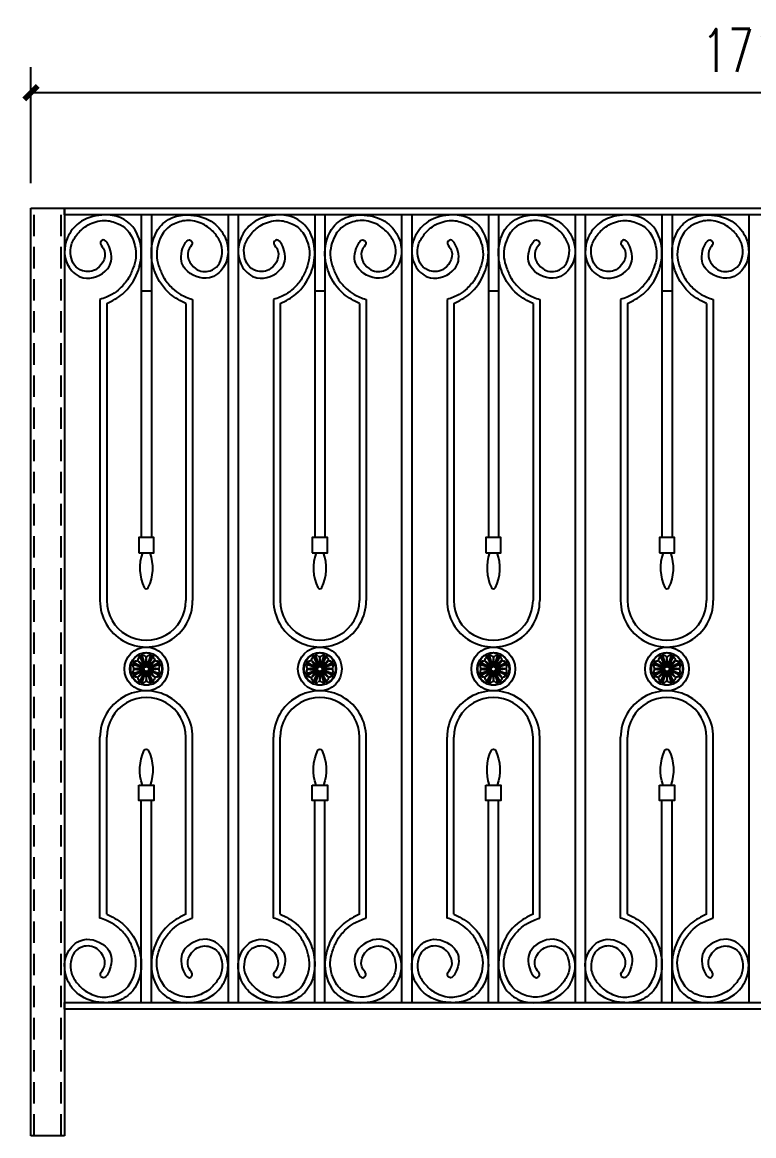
# Model space of a CAD drawing. Header units: millimetres. Extents: x -4207 to 9982, y -4789 to 6242.
# Drawn here: x 8245 to 9114, y 4831 to 6151 of the extents above; entities that cross this region are included whole.
import ezdxf

# ---------------------------------------------------------------- set-up
doc = ezdxf.new("R2010")
doc.units = ezdxf.units.MM
doc.header["$MEASUREMENT"] = 0
doc.linetypes.add('DASHED', pattern=[19.05, 12.7, -6.35])
for name, color, linetype in [('@F05_Section_Steel', 24, 'Continuous'), ('@F19_DIM', 7, 'Continuous'), ('F01_Section_AL', 92, 'Continuous'), ('F22_Dim', 9, 'Continuous'), ('XX', 6, 'DASHED')]:
    doc.layers.add(name, color=color, linetype=linetype)
doc.styles.add('_TCH_DIM_T3', font='SIMPLEX', dxfattribs={"width": 0.705882, "bigfont": 'GBCBIG'})
doc.dimstyles.new('_TCH_ARCH&&20', dxfattribs={"dimtxt": 51, "dimasz": 16, "dimexe": 30, "dimexo": 30, "dimgap": 24.5, "dimtad": 1, "dimdec": 1, "dimzin": 12, "dimdsep": 46, "dimtxsty": '_TCH_DIM_T3', "dimblk": 'ARCHTICK', "dimcen": 0.09, "dimclrt": 7, "dimazin": 2, "dimtfac": 1, "dimtdec": 1, "dimtix": 1, "dimtmove": 2, "dimatfit": 3, "dimldrblk": 'ARCHTICK', "dimfxl": 20, "dimtolj": 1, "dimtzin": 0, "dimarcsym": 0})

# ---------------------------------------------------------------- blocks, each defined once
blk = doc.blocks.new('Railing_T7_1716')
at = {"layer": '@F05_Section_Steel'}
for p, q in [((0, -550), (0, 550)), ((0, 550, 0), (40, 550, 0)), ((40, 550, 0), (40, -550, 0)), ((40, -550, 0), (0, -550, 0))]:
    blk.add_line(p, q, dxfattribs=at)
at = {"layer": 'F01_Section_AL', "linetype": 'ByBlock', "lineweight": -2}
for p, q in [((40, 550), (1676, 550)), ((40, 542), (40, 550)), ((1676, 542), (40, 542)), ((40, -392), (1676, -392)), ((40, -400), (40, -392)), ((1676, -400), (40, -400))]:
    blk.add_line(p, q, dxfattribs=at)
at = {"layer": 'F22_Dim'}
for p, q in [((131, 542), (131, 159.4)), ((143, 542), (143, 159.4)), ((234, 542), (234, -392.1)), ((246, 542), (246, -392.1)), ((337, 542), (337, 159.4)), ((349, 542), (349, 159.4)), ((440, 542), (440, -392.1)), ((452, 542), (452, -392.1)), ((543, 542), (543, 159.4)), ((555, 542), (555, 159.4)), ((646, 542), (646, -392.1)), ((658, 542), (658, -392.1)), ((749, 542), (749, 159.4)), ((761, 542), (761, 159.4)), ((852, 542), (852, -392.1)), ((131, 452), (143, 452)), ((337, 452), (349, 452)), ((543, 452), (555, 452)), ((749, 452), (761, 452)), ((82, 441.7), (82, 84.6)), ((90, 437), (90, 84.6)), ((184, 437), (184, 84.6)), ((192, 441.7), (192, 84.6)), ((288, 441.7), (288, 84.6)), ((296, 437), (296, 84.6)), ((390, 437), (390, 84.6)), ((398, 441.7), (398, 84.6)), ((494, 441.7), (494, 84.6)), ((502, 437), (502, 84.6)), ((596, 437), (596, 84.6)), ((604, 441.7), (604, 84.6)), ((700, 441.7), (700, 84.6)), ((708, 437), (708, 84.6)), ((802, 437), (802, 84.6)), ((810, 441.7), (810, 84.6)), ((135.3, 7.1), (129.9, 17.4)), ((135.5, 7.2), (131.4, 17)), ((132.2, 18.4), (135.7, 7.3)), ((138.3, 7.3), (141.8, 18.4)), ((138.5, 7.2), (142.5, 17)), ((144.1, 17.4), (138.7, 7.1)), ((341.3, 7.1), (335.9, 17.4)), ((341.5, 7.2), (337.4, 17)), ((338.2, 18.4), (341.7, 7.3)), ((344.3, 7.3), (347.8, 18.4)), ((344.5, 7.2), (348.5, 17)), ((350.1, 17.4), (344.7, 7.1)), ((547.3, 7.1), (541.9, 17.4)), ((547.5, 7.2), (543.4, 17)), ((544.2, 18.4), (547.7, 7.3)), ((550.3, 7.3), (553.8, 18.4)), ((550.5, 7.2), (554.5, 17)), ((556.1, 17.4), (550.7, 7.1)), ((753.3, 7.1), (747.9, 17.4)), ((753.5, 7.2), (749.4, 17)), ((750.2, 18.4), (753.7, 7.3)), ((756.3, 7.3), (759.8, 18.4)), ((756.5, 7.2), (760.5, 17)), ((762.1, 17.4), (756.7, 7.1)), ((133.3, 4.9), (122.2, 8.3)), ((122.2, -1.2), (133.3, 2.3)), ((123.1, 10.7), (133.5, 5.3)), ((133.5, 1.9), (123.2, -3.6)), ((133.4, 5.1), (123.6, 9.1)), ((133.4, 2.1), (123.6, -2)), ((129.9, -10.3), (135.3, 0)), ((138.7, 0), (144.1, -10.3)), ((140.5, 5.3), (150.9, 10.7)), ((150.9, -3.5), (140.5, 1.9)), ((140.6, 5.1), (150.4, 9.1)), ((140.6, 2.1), (150.4, -2)), ((151.8, 8.3), (140.7, 4.9)), ((140.7, 2.3), (151.8, -1.2)), ((339.3, 4.9), (328.2, 8.3)), ((328.2, -1.2), (339.3, 2.3)), ((329.1, 10.7), (339.5, 5.3)), ((339.5, 1.9), (329.2, -3.6)), ((339.4, 5.1), (329.6, 9.1)), ((339.4, 2.1), (329.6, -2)), ((335.9, -10.3), (341.3, 0)), ((344.7, 0), (350.1, -10.3)), ((346.5, 5.3), (356.9, 10.7)), ((356.9, -3.5), (346.5, 1.9)), ((346.6, 5.1), (356.4, 9.1)), ((346.6, 2.1), (356.4, -2)), ((357.8, 8.3), (346.7, 4.9)), ((346.7, 2.3), (357.8, -1.2)), ((545.3, 4.9), (534.2, 8.3)), ((534.2, -1.2), (545.3, 2.3)), ((535.1, 10.7), (545.5, 5.3)), ((545.5, 1.9), (535.2, -3.6)), ((545.4, 5.1), (535.6, 9.1)), ((545.4, 2.1), (535.6, -2)), ((541.9, -10.3), (547.3, 0)), ((550.7, 0), (556.1, -10.3)), ((552.5, 5.3), (562.9, 10.7)), ((562.9, -3.5), (552.5, 1.9)), ((552.6, 5.1), (562.4, 9.1)), ((552.6, 2.1), (562.4, -2)), ((563.8, 8.3), (552.7, 4.9)), ((552.7, 2.3), (563.8, -1.2)), ((751.3, 4.9), (740.2, 8.3)), ((740.2, -1.2), (751.3, 2.3)), ((741.1, 10.7), (751.5, 5.3)), ((751.5, 1.9), (741.2, -3.6)), ((751.4, 5.1), (741.6, 9.1)), ((751.4, 2.1), (741.6, -2)), ((747.9, -10.3), (753.3, 0)), ((756.7, 0), (762.1, -10.3)), ((758.5, 5.3), (768.9, 10.7)), ((768.9, -3.5), (758.5, 1.9)), ((758.6, 5.1), (768.4, 9.1)), ((758.6, 2.1), (768.4, -2)), ((769.8, 8.3), (758.7, 4.9)), ((758.7, 2.3), (769.8, -1.2)), ((135.5, -0.1), (131.5, -9.8)), ((135.7, -0.1), (132.2, -11.3)), ((141.8, -11.3), (138.3, -0.1)), ((138.5, 0), (142.6, -9.8)), ((341.5, -0.1), (337.5, -9.8)), ((341.7, -0.1), (338.2, -11.3)), ((347.8, -11.3), (344.3, -0.1)), ((344.5, 0), (348.6, -9.8)), ((547.5, -0.1), (543.5, -9.8)), ((547.7, -0.1), (544.2, -11.3)), ((553.8, -11.3), (550.3, -0.1)), ((550.5, 0), (554.6, -9.8)), ((753.5, -0.1), (749.5, -9.8)), ((753.7, -0.1), (750.2, -11.3)), ((759.8, -11.3), (756.3, -0.1)), ((756.5, 0), (760.6, -9.8)), ((82, -291.8), (82, -77.4)), ((90, -287.1), (90, -77.4)), ((184, -287.1), (184, -77.4)), ((192, -291.8), (192, -77.4)), ((288, -291.8), (288, -77.4)), ((296, -287.1), (296, -77.4)), ((390, -287.1), (390, -77.4)), ((398, -291.8), (398, -77.4)), ((494, -291.8), (494, -77.4)), ((502, -287.1), (502, -77.4)), ((596, -287.1), (596, -77.4)), ((604, -291.8), (604, -77.4)), ((700, -291.8), (700, -77.4)), ((708, -287.1), (708, -77.4)), ((802, -287.1), (802, -77.4)), ((810, -291.8), (810, -77.4)), ((131, -392.1), (131, -152.3)), ((143, -392.1), (143, -152.3)), ((337, -392.1), (337, -152.3)), ((349, -392.1), (349, -152.3)), ((543, -392.1), (543, -152.3)), ((555, -392.1), (555, -152.3)), ((749, -392.1), (749, -152.3)), ((761, -392.1), (761, -152.3)), ((184, -287.6), (184, -287.4)), ((390, -287.6), (390, -287.4)), ((596, -287.6), (596, -287.4)), ((802, -287.6), (802, -287.4))]:
    blk.add_line(p, q, dxfattribs=at)
for points in [[(128, 141.4), (146, 141.4), (146, 159.4), (128, 159.4)], [(334, 141.4), (352, 141.4), (352, 159.4), (334, 159.4)], [(540, 141.4), (558, 141.4), (558, 159.4), (540, 159.4)], [(746, 141.4), (764, 141.4), (764, 159.4), (746, 159.4)], [(128, -134.3), (146, -134.3), (146, -152.3), (128, -152.3)], [(334, -134.3), (352, -134.3), (352, -152.3), (334, -152.3)], [(540, -134.3), (558, -134.3), (558, -152.3), (540, -152.3)], [(746, -134.3), (764, -134.3), (764, -152.3), (746, -152.3)]]:
    blk.add_lwpolyline(points, close=True, dxfattribs=at)
for points in [[(132.5, 141.4, 0.200872), (134.6, 100.1, 0.628431), (139.4, 100.1, 0.201045), (141.5, 141.4, -1.43212)], [(338.5, 141.4, 0.200872), (340.6, 100.1, 0.628431), (345.4, 100.1, 0.201045), (347.5, 141.4, -1.43212)], [(544.5, 141.4, 0.200872), (546.6, 100.1, 0.628431), (551.4, 100.1, 0.201045), (553.5, 141.4, -1.43212)], [(750.5, 141.4, 0.200872), (752.6, 100.1, 0.628431), (757.4, 100.1, 0.201045), (759.5, 141.4, -1.43212)], [(132.5, -134.3, -0.200872), (134.6, -92.9, -0.628431), (139.4, -92.9, -0.201045), (141.5, -134.3, 1.43212)], [(338.5, -134.3, -0.200872), (340.6, -92.9, -0.628431), (345.4, -92.9, -0.201045), (347.5, -134.3, 1.43212)], [(544.5, -134.3, -0.200872), (546.6, -92.9, -0.628431), (551.4, -92.9, -0.201045), (553.5, -134.3, 1.43212)], [(750.5, -134.3, -0.200872), (752.6, -92.9, -0.628431), (757.4, -92.9, -0.201045), (759.5, -134.3, 1.43212)]]:
    blk.add_lwpolyline(points, format="xyb", dxfattribs=at)
for centre, radius in [((137, 3.6), 26), ((343, 3.6), 26), ((549, 3.6), 26), ((755, 3.6), 26), ((137, 3.6), 19.4), ((343, 3.6), 19.4), ((549, 3.6), 19.4), ((755, 3.6), 19.4)]:
    blk.add_circle(centre, radius, dxfattribs=at)
for centre, radius, start, end in [((137, 84.6), 55, 179.9978, 0.0033), ((137, 84.6), 47, 179.9978, 0.0033), ((343, 84.6), 55, 179.9978, 0.0033), ((343, 84.6), 47, 179.9978, 0.0033), ((549, 84.6), 55, 179.9978, 0.0033), ((549, 84.6), 47, 179.9978, 0.0033), ((755, 84.6), 55, 179.9978, 0.0033), ((755, 84.6), 47, 179.9978, 0.0033), ((137, -77.4), 55, 359.9967, 180.0022), ((343, -77.4), 55, 359.9967, 180.0022), ((549, -77.4), 55, 359.9967, 180.0022), ((755, -77.4), 55, 359.9967, 180.0022), ((137, -77.4), 47, 359.9967, 180.0022), ((343, -77.4), 47, 359.9967, 180.0022), ((549, -77.4), 47, 359.9967, 180.0022), ((755, -77.4), 47, 359.9967, 180.0022)]:
    blk.add_arc(centre, radius, start, end, dxfattribs=at)
for centre, major_axis, start_param, end_param in [((125.1, 12.7), (2.77, 2.77), 1.700227, 3.534946), ((137, 3.6), (13.4, 13.4), 1.442674, 1.700227), ((124.2, 16.4), (-2.41, 2.41), 2.441705, 3.842789), ((127.8, 15.5), (-2.77, 2.77), 4.320344, 6.155063), ((110.4, -12.4), (21.7, 21.7), 6.164695, 6.485328), ((152.9, 30.2), (-21.7, 21.7), 1.369962, 1.690595), ((129.3, 15.8), (1.23, 1.23), 0.421716, 2.173016), ((135.1, 18.5), (2.77, 2.77), 0.914828, 2.749548), ((133.8, 17.7), (-1.23, 1.23), -1.38631, 0.36499), ((137, 3.6), (-13.4, 13.4), -0.91352, -0.655968), ((137, 21.7), (2.41, 2.41), 3.227103, 4.628187), ((167.1, 11.1), (-0.6, 30.7), 1.349454, 1.670086), ((106.9, 11.1), (-6.6, 30), 4.376947, 4.69758), ((140.2, 17.7), (-1.23, 1.23), 4.348707, 6.100007), ((138.9, 18.5), (2.77, 2.77), 5.105742, 6.940461), ((163.6, -12.3), (30.4, 4.2), 2.017312, 2.337945), ((121.1, 30.2), (-21.7, 21.7), 3.023102, 3.343735), ((146.2, 15.5), (2.77, 2.77), 0.12943, 1.964149), ((144.7, 15.8), (1.23, 1.23), 5.682274, 7.433574), ((149.8, 16.4), (-2.41, 2.41), 0.870908, 2.271992), ((137, 3.6), (13.4, 13.4), 6.155063, 6.412616), ((148.9, 12.7), (-2.77, 2.77), 2.749548, 4.584267), ((331.1, 12.7), (2.77, 2.77), 1.700227, 3.534946), ((343, 3.6), (13.4, 13.4), 1.442674, 1.700227), ((330.2, 16.4), (-2.41, 2.41), 2.441705, 3.842789), ((333.8, 15.5), (-2.77, 2.77), 4.320344, 6.155063), ((316.4, -12.4), (21.7, 21.7), 6.164695, 6.485328), ((358.9, 30.2), (-21.7, 21.7), 1.369962, 1.690595), ((335.3, 15.8), (1.23, 1.23), 0.421716, 2.173016), ((341.1, 18.5), (2.77, 2.77), 0.914828, 2.749548), ((339.8, 17.7), (-1.23, 1.23), -1.38631, 0.36499), ((343, 3.6), (-13.4, 13.4), -0.91352, -0.655968), ((343, 21.7), (2.41, 2.41), 3.227103, 4.628187), ((373.1, 11.1), (-0.6, 30.7), 1.349454, 1.670086), ((312.9, 11.1), (-6.6, 30), 4.376947, 4.69758), ((346.2, 17.7), (-1.23, 1.23), 4.348707, 6.100007), ((344.9, 18.5), (2.77, 2.77), 5.105742, 6.940461), ((369.6, -12.3), (30.4, 4.2), 2.017312, 2.337945), ((327.1, 30.2), (-21.7, 21.7), 3.023102, 3.343735), ((352.2, 15.5), (2.77, 2.77), 0.12943, 1.964149), ((350.7, 15.8), (1.23, 1.23), 5.682274, 7.433574), ((355.8, 16.4), (-2.41, 2.41), 0.870908, 2.271992), ((343, 3.6), (13.4, 13.4), 6.155063, 6.412616), ((354.9, 12.7), (-2.77, 2.77), 2.749548, 4.584267), ((537.1, 12.7), (2.77, 2.77), 1.700227, 3.534946), ((549, 3.6), (13.4, 13.4), 1.442674, 1.700227), ((536.2, 16.4), (-2.41, 2.41), 2.441705, 3.842789), ((539.8, 15.5), (-2.77, 2.77), 4.320344, 6.155063), ((522.4, -12.4), (21.7, 21.7), 6.164695, 6.485328), ((564.9, 30.2), (-21.7, 21.7), 1.369962, 1.690595), ((541.3, 15.8), (1.23, 1.23), 0.421716, 2.173016), ((547.1, 18.5), (2.77, 2.77), 0.914828, 2.749548), ((545.8, 17.7), (-1.23, 1.23), -1.38631, 0.36499), ((549, 3.6), (-13.4, 13.4), -0.91352, -0.655968), ((549, 21.7), (2.41, 2.41), 3.227103, 4.628187), ((579.1, 11.1), (-0.6, 30.7), 1.349454, 1.670086), ((518.9, 11.1), (-6.6, 30), 4.376947, 4.69758), ((552.2, 17.7), (-1.23, 1.23), 4.348707, 6.100007), ((550.9, 18.5), (2.77, 2.77), 5.105742, 6.940461), ((575.6, -12.3), (30.4, 4.2), 2.017312, 2.337945), ((533.1, 30.2), (-21.7, 21.7), 3.023102, 3.343735), ((558.2, 15.5), (2.77, 2.77), 0.12943, 1.964149), ((556.7, 15.8), (1.23, 1.23), 5.682274, 7.433574), ((561.8, 16.4), (-2.41, 2.41), 0.870908, 2.271992), ((549, 3.6), (13.4, 13.4), 6.155063, 6.412616), ((560.9, 12.7), (-2.77, 2.77), 2.749548, 4.584267), ((743.1, 12.7), (2.77, 2.77), 1.700227, 3.534946), ((755, 3.6), (13.4, 13.4), 1.442674, 1.700227), ((742.2, 16.4), (-2.41, 2.41), 2.441705, 3.842789), ((745.8, 15.5), (-2.77, 2.77), 4.320344, 6.155063), ((728.4, -12.4), (21.7, 21.7), 6.164695, 6.485328), ((770.9, 30.2), (-21.7, 21.7), 1.369962, 1.690595), ((747.3, 15.8), (1.23, 1.23), 0.421716, 2.173016), ((753.1, 18.5), (2.77, 2.77), 0.914828, 2.749548), ((751.8, 17.7), (-1.23, 1.23), -1.38631, 0.36499), ((755, 3.6), (-13.4, 13.4), -0.91352, -0.655968), ((755, 21.7), (2.41, 2.41), 3.227103, 4.628187), ((785.1, 11.1), (-0.6, 30.7), 1.349454, 1.670086), ((724.9, 11.1), (-6.6, 30), 4.376947, 4.69758), ((758.2, 17.7), (-1.23, 1.23), 4.348707, 6.100007), ((756.9, 18.5), (2.77, 2.77), 5.105742, 6.940461), ((781.6, -12.3), (30.4, 4.2), 2.017312, 2.337945), ((739.1, 30.2), (-21.7, 21.7), 3.023102, 3.343735), ((764.2, 15.5), (2.77, 2.77), 0.12943, 1.964149), ((762.7, 15.8), (1.23, 1.23), 5.682274, 7.433574), ((767.8, 16.4), (-2.41, 2.41), 0.870908, 2.271992), ((755, 3.6), (13.4, 13.4), 6.155063, 6.412616), ((766.9, 12.7), (-2.77, 2.77), 2.749548, 4.584267), ((137, 3.6), (-18.9, 0.5), -0.104056, 0.153497), ((122.1, 5.5), (2.77, 2.77), 0.393353, 2.228072), ((122.1, 1.6), (-2.77, 2.77), 0.914828, 2.749548), ((122.9, 6.7), (1.23, 1.23), 1.207114, 2.958414), ((122.9, 0.4), (-1.23, 1.23), 0.184487, 1.935787), ((118.8, 3.6), (2.41, 2.41), 4.797899, 6.198983), ((124.8, 11.3), (-1.23, 1.23), -0.600911, 1.150389), ((129.5, -26.5), (21.7, 21.7), 0.666908, 0.98754), ((129.4, 33.6), (-30.7, 1.5), 1.418286, 1.738919), ((152.9, -23), (21.7, 21.7), 1.452306, 1.772939), ((110.4, 19.5), (-21.7, 21.7), 2.940758, 3.261391), ((137, 3.6), (3.91, 0.3), 4.635119236226924, 10.91830454340651), ((137, 3.6), (-2.51, 1.36), 2.068645, 8.35183), ((163.6, 19.5), (-27.2, 14.3), 1.152321, 1.472953), ((121.1, -23), (21.7, 21.7), 6.082351, 6.402984), ((144.6, -26.5), (21.7, 21.7), 0.584564, 0.905196), ((144.5, 33.7), (-21.7, 21.7), 2.237704, 2.558337), ((149.2, 11.3), (-1.23, 1.23), 3.563308, 5.314609), ((151.9, 5.5), (2.77, 2.77), 5.627217, 7.461937), ((151.9, 1.7), (2.77, 2.77), 3.534946, 5.369665), ((155.2, 3.6), (2.41, 2.41), 1.656307, 3.05739), ((151.1, 6.8), (1.23, 1.23), 4.896876, 6.648176), ((151.1, 0.4), (1.23, 1.23), 4.348707, 6.100007), ((137, 3.6), (13.4, 13.4), 5.369665, 5.627217), ((343, 3.6), (-18.9, 0.5), -0.104056, 0.153497), ((328.1, 5.5), (2.77, 2.77), 0.393353, 2.228072), ((328.1, 1.6), (-2.77, 2.77), 0.914828, 2.749548), ((328.9, 6.7), (1.23, 1.23), 1.207114, 2.958414), ((328.9, 0.4), (-1.23, 1.23), 0.184487, 1.935787), ((324.8, 3.6), (2.41, 2.41), 4.797899, 6.198983), ((330.8, 11.3), (-1.23, 1.23), -0.600911, 1.150389), ((335.5, -26.5), (21.7, 21.7), 0.666908, 0.98754), ((335.4, 33.6), (-30.7, 1.5), 1.418286, 1.738919), ((358.9, -23), (21.7, 21.7), 1.452306, 1.772939), ((316.4, 19.5), (-21.7, 21.7), 2.940758, 3.261391), ((343, 3.6), (3.91, 0.3), 4.635119236226924, 10.91830454340651), ((343, 3.6), (-2.51, 1.36), 2.068645, 8.35183), ((369.6, 19.5), (-27.2, 14.3), 1.152321, 1.472953), ((327.1, -23), (21.7, 21.7), 6.082351, 6.402984), ((350.6, -26.5), (21.7, 21.7), 0.584564, 0.905196), ((350.5, 33.7), (-21.7, 21.7), 2.237704, 2.558337), ((355.2, 11.3), (-1.23, 1.23), 3.563308, 5.314609), ((357.9, 5.5), (2.77, 2.77), 5.627217, 7.461937), ((357.9, 1.7), (2.77, 2.77), 3.534946, 5.369665), ((361.2, 3.6), (2.41, 2.41), 1.656307, 3.05739), ((357.1, 6.8), (1.23, 1.23), 4.896876, 6.648176), ((357.1, 0.4), (1.23, 1.23), 4.348707, 6.100007), ((343, 3.6), (13.4, 13.4), 5.369665, 5.627217), ((549, 3.6), (-18.9, 0.5), -0.104056, 0.153497), ((534.1, 5.5), (2.77, 2.77), 0.393353, 2.228072), ((534.1, 1.6), (-2.77, 2.77), 0.914828, 2.749548), ((534.9, 6.7), (1.23, 1.23), 1.207114, 2.958414), ((534.9, 0.4), (-1.23, 1.23), 0.184487, 1.935787), ((530.8, 3.6), (2.41, 2.41), 4.797899, 6.198983), ((536.8, 11.3), (-1.23, 1.23), -0.600911, 1.150389), ((541.5, -26.5), (21.7, 21.7), 0.666908, 0.98754), ((541.4, 33.6), (-30.7, 1.5), 1.418286, 1.738919), ((564.9, -23), (21.7, 21.7), 1.452306, 1.772939), ((522.4, 19.5), (-21.7, 21.7), 2.940758, 3.261391), ((549, 3.6), (3.91, 0.3), 4.635119236226924, 10.91830454340651), ((549, 3.6), (-2.51, 1.36), 2.068645, 8.35183), ((575.6, 19.5), (-27.2, 14.3), 1.152321, 1.472953), ((533.1, -23), (21.7, 21.7), 6.082351, 6.402984), ((556.6, -26.5), (21.7, 21.7), 0.584564, 0.905196), ((556.5, 33.7), (-21.7, 21.7), 2.237704, 2.558337), ((561.2, 11.3), (-1.23, 1.23), 3.563308, 5.314609), ((563.9, 5.5), (2.77, 2.77), 5.627217, 7.461937), ((563.9, 1.7), (2.77, 2.77), 3.534946, 5.369665), ((567.2, 3.6), (2.41, 2.41), 1.656307, 3.05739), ((563.1, 6.8), (1.23, 1.23), 4.896876, 6.648176), ((563.1, 0.4), (1.23, 1.23), 4.348707, 6.100007), ((549, 3.6), (13.4, 13.4), 5.369665, 5.627217), ((755, 3.6), (-18.9, 0.5), -0.104056, 0.153497), ((740.1, 5.5), (2.77, 2.77), 0.393353, 2.228072), ((740.1, 1.6), (-2.77, 2.77), 0.914828, 2.749548), ((740.9, 6.7), (1.23, 1.23), 1.207114, 2.958414), ((740.9, 0.4), (-1.23, 1.23), 0.184487, 1.935787), ((736.8, 3.6), (2.41, 2.41), 4.797899, 6.198983), ((742.8, 11.3), (-1.23, 1.23), -0.600911, 1.150389), ((747.5, -26.5), (21.7, 21.7), 0.666908, 0.98754), ((747.4, 33.6), (-30.7, 1.5), 1.418286, 1.738919), ((770.9, -23), (21.7, 21.7), 1.452306, 1.772939), ((728.4, 19.5), (-21.7, 21.7), 2.940758, 3.261391), ((755, 3.6), (3.91, 0.3), 4.635119236226924, 10.91830454340651), ((755, 3.6), (-2.51, 1.36), 2.068645, 8.35183), ((781.6, 19.5), (-27.2, 14.3), 1.152321, 1.472953), ((739.1, -23), (21.7, 21.7), 6.082351, 6.402984), ((762.6, -26.5), (21.7, 21.7), 0.584564, 0.905196), ((762.5, 33.7), (-21.7, 21.7), 2.237704, 2.558337), ((767.2, 11.3), (-1.23, 1.23), 3.563308, 5.314609), ((769.9, 5.5), (2.77, 2.77), 5.627217, 7.461937), ((769.9, 1.7), (2.77, 2.77), 3.534946, 5.369665), ((773.2, 3.6), (2.41, 2.41), 1.656307, 3.05739), ((769.1, 6.8), (1.23, 1.23), 4.896876, 6.648176), ((769.1, 0.4), (1.23, 1.23), 4.348707, 6.100007), ((755, 3.6), (13.4, 13.4), 5.369665, 5.627217), ((125.1, -5.6), (-2.77, 2.77), -0.392045, 1.442674), ((137, 3.6), (-13.4, 13.4), 1.442674, 1.700227), ((124.8, -4.2), (-1.23, 1.23), 0.421716, 2.173016), ((124.2, -9.3), (-2.41, 2.41), 4.012501, 5.413585), ((127.8, -8.3), (-2.77, 2.77), 1.700227, 3.534946), ((129.3, -8.7), (1.23, 1.23), 2.540681, 4.291981), ((135.1, -11.3), (-2.77, 2.77), 0.393353, 2.228072), ((133.8, -10.6), (1.23, 1.23), 2.77791, 4.52921), ((137, -14.6), (-2.41, 2.41), -1.485286, -0.084202), ((167.1, -4), (30.6, 2.2), 2.95277, 3.273403), ((106.9, -4), (30.7, 1.6), -0.252916, 0.067716), ((140.2, -10.5), (1.23, 1.23), 3.326079, 5.077379), ((138.9, -11.3), (-2.77, 2.77), 2.485625, 4.320344), ((146.2, -8.3), (-2.77, 2.77), 1.178751, 3.01347), ((144.7, -8.7), (-1.23, 1.23), 1.992512, 3.743812), ((149.9, -9.3), (-2.41, 2.41), -0.699888, 0.701196), ((137, 3.6), (13.4, 13.4), 4.584267, 4.841819), ((149.2, -4.2), (-1.23, 1.23), 2.540681, 4.291981), ((148.9, -5.6), (2.77, 2.77), 4.841819, 6.676538), ((331.1, -5.6), (-2.77, 2.77), -0.392045, 1.442674), ((343, 3.6), (-13.4, 13.4), 1.442674, 1.700227), ((330.8, -4.2), (-1.23, 1.23), 0.421716, 2.173016), ((330.2, -9.3), (-2.41, 2.41), 4.012501, 5.413585), ((333.8, -8.3), (-2.77, 2.77), 1.700227, 3.534946), ((335.3, -8.7), (1.23, 1.23), 2.540681, 4.291981), ((341.1, -11.3), (-2.77, 2.77), 0.393353, 2.228072), ((339.8, -10.6), (1.23, 1.23), 2.77791, 4.52921), ((343, -14.6), (-2.41, 2.41), -1.485286, -0.084202), ((373.1, -4), (30.6, 2.2), 2.95277, 3.273403), ((312.9, -4), (30.7, 1.6), -0.252916, 0.067716), ((346.2, -10.5), (1.23, 1.23), 3.326079, 5.077379), ((344.9, -11.3), (-2.77, 2.77), 2.485625, 4.320344), ((352.2, -8.3), (-2.77, 2.77), 1.178751, 3.01347), ((350.7, -8.7), (-1.23, 1.23), 1.992512, 3.743812), ((355.9, -9.3), (-2.41, 2.41), -0.699888, 0.701196), ((343, 3.6), (13.4, 13.4), 4.584267, 4.841819), ((355.2, -4.2), (-1.23, 1.23), 2.540681, 4.291981), ((354.9, -5.6), (2.77, 2.77), 4.841819, 6.676538), ((537.1, -5.6), (-2.77, 2.77), -0.392045, 1.442674), ((549, 3.6), (-13.4, 13.4), 1.442674, 1.700227), ((536.8, -4.2), (-1.23, 1.23), 0.421716, 2.173016), ((536.2, -9.3), (-2.41, 2.41), 4.012501, 5.413585), ((539.8, -8.3), (-2.77, 2.77), 1.700227, 3.534946), ((541.3, -8.7), (1.23, 1.23), 2.540681, 4.291981), ((547.1, -11.3), (-2.77, 2.77), 0.393353, 2.228072), ((545.8, -10.6), (1.23, 1.23), 2.77791, 4.52921), ((549, -14.6), (-2.41, 2.41), -1.485286, -0.084202), ((579.1, -4), (30.6, 2.2), 2.95277, 3.273403), ((518.9, -4), (30.7, 1.6), -0.252916, 0.067716), ((552.2, -10.5), (1.23, 1.23), 3.326079, 5.077379), ((550.9, -11.3), (-2.77, 2.77), 2.485625, 4.320344), ((558.2, -8.3), (-2.77, 2.77), 1.178751, 3.01347), ((556.7, -8.7), (-1.23, 1.23), 1.992512, 3.743812), ((561.9, -9.3), (-2.41, 2.41), -0.699888, 0.701196), ((549, 3.6), (13.4, 13.4), 4.584267, 4.841819), ((561.2, -4.2), (-1.23, 1.23), 2.540681, 4.291981), ((560.9, -5.6), (2.77, 2.77), 4.841819, 6.676538), ((743.1, -5.6), (-2.77, 2.77), -0.392045, 1.442674), ((755, 3.6), (-13.4, 13.4), 1.442674, 1.700227), ((742.8, -4.2), (-1.23, 1.23), 0.421716, 2.173016), ((742.2, -9.3), (-2.41, 2.41), 4.012501, 5.413585), ((745.8, -8.3), (-2.77, 2.77), 1.700227, 3.534946), ((747.3, -8.7), (1.23, 1.23), 2.540681, 4.291981), ((753.1, -11.3), (-2.77, 2.77), 0.393353, 2.228072), ((751.8, -10.6), (1.23, 1.23), 2.77791, 4.52921), ((755, -14.6), (-2.41, 2.41), -1.485286, -0.084202), ((785.1, -4), (30.6, 2.2), 2.95277, 3.273403), ((724.9, -4), (30.7, 1.6), -0.252916, 0.067716), ((758.2, -10.5), (1.23, 1.23), 3.326079, 5.077379), ((756.9, -11.3), (-2.77, 2.77), 2.485625, 4.320344), ((764.2, -8.3), (-2.77, 2.77), 1.178751, 3.01347), ((762.7, -8.7), (-1.23, 1.23), 1.992512, 3.743812), ((767.9, -9.3), (-2.41, 2.41), -0.699888, 0.701196), ((755, 3.6), (13.4, 13.4), 4.584267, 4.841819), ((767.2, -4.2), (-1.23, 1.23), 2.540681, 4.291981), ((766.9, -5.6), (2.77, 2.77), 4.841819, 6.676538), ((137, 3.6), (13.4, 13.4), 3.798869, 4.056421), ((343, 3.6), (13.4, 13.4), 3.798869, 4.056421), ((549, 3.6), (13.4, 13.4), 3.798869, 4.056421), ((755, 3.6), (13.4, 13.4), 3.798869, 4.056421)]:
    blk.add_ellipse(centre, major_axis=major_axis, ratio=1, start_param=start_param, end_param=end_param, dxfattribs=at)
for points in [[(90, 437), (96.5, 440.3), (112.4, 448.4), (127.4, 471.1), (133.2, 499.9), (125.7, 526.9), (104.6, 541.5), (81.2, 543.1), (57.6, 536.3), (38.4, 511.6), (38.7, 482.7), (64.2, 461.6), (92.9, 474.1), (98.5, 495.1), (87.8, 516.3), (80.7, 508.1), (92.4, 497.8), (82.6, 476), (62.7, 473.4), (50.7, 481.7), (46.6, 494.1), (46.6, 506.8), (55.5, 520.9), (68.3, 531.8), (86.2, 537.2), (102.6, 533), (113.6, 525.9), (119.9, 516.3), (124.2, 505.2), (125.4, 491.8), (121.5, 478.8), (116, 465.9), (107, 455.4), (95.8, 446.7), (87.4, 443.6), (82, 441.7)], [(184, 437), (177.5, 440.3), (161.6, 448.4), (146.6, 471.1), (140.8, 499.9), (148.3, 526.9), (169.4, 541.5), (192.8, 543.1), (216.4, 536.3), (235.6, 511.6), (235.3, 482.7), (209.8, 461.6), (181.1, 474.1), (175.5, 495.1), (186.2, 516.3), (193.3, 508.1), (181.6, 497.8), (191.4, 476), (211.3, 473.4), (223.3, 481.7), (227.4, 494.1), (227.4, 506.8), (218.5, 520.9), (205.7, 531.8), (187.8, 537.2), (171.4, 533), (160.4, 525.9), (154.1, 516.3), (149.8, 505.2), (148.6, 491.8), (152.5, 478.8), (158, 465.9), (167, 455.4), (178.2, 446.7), (186.6, 443.6), (192, 441.7)], [(296, 437), (302.5, 440.3), (318.4, 448.4), (333.4, 471.1), (339.2, 499.9), (331.7, 526.9), (310.6, 541.5), (287.2, 543.1), (263.6, 536.3), (244.4, 511.6), (244.7, 482.7), (270.2, 461.6), (298.9, 474.1), (304.5, 495.1), (293.8, 516.3), (286.7, 508.1), (298.4, 497.8), (288.6, 476), (268.7, 473.4), (256.7, 481.7), (252.6, 494.1), (252.6, 506.8), (261.5, 520.9), (274.3, 531.8), (292.2, 537.2), (308.6, 533), (319.6, 525.9), (325.9, 516.3), (330.2, 505.2), (331.4, 491.8), (327.5, 478.8), (322, 465.9), (313, 455.4), (301.8, 446.7), (293.4, 443.6), (288, 441.7)], [(390, 437), (383.5, 440.3), (367.6, 448.4), (352.6, 471.1), (346.8, 499.9), (354.3, 526.9), (375.4, 541.5), (398.8, 543.1), (422.4, 536.3), (441.6, 511.6), (441.3, 482.7), (415.8, 461.6), (387.1, 474.1), (381.5, 495.1), (392.2, 516.3), (399.3, 508.1), (387.6, 497.8), (397.4, 476), (417.3, 473.4), (429.3, 481.7), (433.4, 494.1), (433.4, 506.8), (424.5, 520.9), (411.7, 531.8), (393.8, 537.2), (377.4, 533), (366.4, 525.9), (360.1, 516.3), (355.8, 505.2), (354.6, 491.8), (358.5, 478.8), (364, 465.9), (373, 455.4), (384.2, 446.7), (392.6, 443.6), (398, 441.7)], [(502, 437), (508.5, 440.3), (524.4, 448.4), (539.4, 471.1), (545.2, 499.9), (537.7, 526.9), (516.6, 541.5), (493.2, 543.1), (469.6, 536.3), (450.4, 511.6), (450.7, 482.7), (476.2, 461.6), (504.9, 474.1), (510.5, 495.1), (499.8, 516.3), (492.7, 508.1), (504.4, 497.8), (494.6, 476), (474.7, 473.4), (462.7, 481.7), (458.6, 494.1), (458.6, 506.8), (467.5, 520.9), (480.3, 531.8), (498.2, 537.2), (514.6, 533), (525.6, 525.9), (531.9, 516.3), (536.2, 505.2), (537.4, 491.8), (533.5, 478.8), (528, 465.9), (519, 455.4), (507.8, 446.7), (499.4, 443.6), (494, 441.7)], [(596, 437), (589.5, 440.3), (573.6, 448.4), (558.6, 471.1), (552.8, 499.9), (560.3, 526.9), (581.4, 541.5), (604.8, 543.1), (628.4, 536.3), (647.6, 511.6), (647.3, 482.7), (621.8, 461.6), (593.1, 474.1), (587.5, 495.1), (598.2, 516.3), (605.3, 508.1), (593.6, 497.8), (603.4, 476), (623.3, 473.4), (635.3, 481.7), (639.4, 494.1), (639.4, 506.8), (630.5, 520.9), (617.7, 531.8), (599.8, 537.2), (583.4, 533), (572.4, 525.9), (566.1, 516.3), (561.8, 505.2), (560.6, 491.8), (564.5, 478.8), (570, 465.9), (579, 455.4), (590.2, 446.7), (598.6, 443.6), (604, 441.7)], [(708, 437), (714.5, 440.3), (730.4, 448.4), (745.4, 471.1), (751.2, 499.9), (743.7, 526.9), (722.6, 541.5), (699.2, 543.1), (675.6, 536.3), (656.4, 511.6), (656.7, 482.7), (682.2, 461.6), (710.9, 474.1), (716.5, 495.1), (705.8, 516.3), (698.7, 508.1), (710.4, 497.8), (700.6, 476), (680.7, 473.4), (668.7, 481.7), (664.6, 494.1), (664.6, 506.8), (673.5, 520.9), (686.3, 531.8), (704.2, 537.2), (720.6, 533), (731.6, 525.9), (737.9, 516.3), (742.2, 505.2), (743.4, 491.8), (739.5, 478.8), (734, 465.9), (725, 455.4), (713.8, 446.7), (705.4, 443.6), (700, 441.7)], [(802, 437), (795.5, 440.3), (779.6, 448.4), (764.6, 471.1), (758.8, 499.9), (766.3, 526.9), (787.4, 541.5), (810.8, 543.1), (834.4, 536.3), (853.6, 511.6), (853.3, 482.7), (827.8, 461.6), (799.1, 474.1), (793.5, 495.1), (804.2, 516.3), (811.3, 508.1), (799.6, 497.8), (809.4, 476), (829.3, 473.4), (841.3, 481.7), (845.4, 494.1), (845.4, 506.8), (836.5, 520.9), (823.7, 531.8), (805.8, 537.2), (789.4, 533), (778.4, 525.9), (772.1, 516.3), (767.8, 505.2), (766.6, 491.8), (770.5, 478.8), (776, 465.9), (785, 455.4), (796.2, 446.7), (804.6, 443.6), (810, 441.7)], [(90, -287.1), (96.5, -290.4), (112.4, -298.5), (127.4, -321.1), (133.2, -350), (125.7, -377), (104.6, -391.6), (81.2, -393.2), (57.6, -386.4), (38.4, -361.7), (38.7, -332.8), (64.2, -311.7), (92.9, -324.2), (98.5, -345.2), (87.8, -366.4), (80.7, -358.2), (92.4, -347.9), (82.6, -326.1), (62.7, -323.5), (50.7, -331.8), (46.6, -344.1), (46.6, -356.9), (55.5, -371), (68.3, -381.9), (86.2, -387.3), (102.6, -383.1), (113.6, -376), (119.9, -366.4), (124.2, -355.3), (125.4, -341.9), (121.5, -328.9), (116, -316), (107, -305.5), (95.8, -296.8), (87.4, -293.7), (82, -291.8)], [(184, -287.1), (177.5, -290.4), (161.6, -298.5), (146.6, -321.1), (140.8, -350), (148.3, -377), (169.4, -391.6), (192.8, -393.2), (216.4, -386.4), (235.6, -361.7), (235.3, -332.8), (209.8, -311.7), (181.1, -324.2), (175.5, -345.2), (186.2, -366.4), (193.3, -358.2), (181.6, -347.9), (191.4, -326.1), (211.3, -323.5), (223.3, -331.8), (227.4, -344.1), (227.4, -356.9), (218.5, -371), (205.7, -381.9), (187.8, -387.3), (171.4, -383.1), (160.4, -376), (154.1, -366.4), (149.8, -355.3), (148.6, -341.9), (152.5, -328.9), (158, -316), (167, -305.5), (178.2, -296.8), (186.6, -293.7), (192, -291.8)], [(296, -287.1), (302.5, -290.4), (318.4, -298.5), (333.4, -321.1), (339.2, -350), (331.7, -377), (310.6, -391.6), (287.2, -393.2), (263.6, -386.4), (244.4, -361.7), (244.7, -332.8), (270.2, -311.7), (298.9, -324.2), (304.5, -345.2), (293.8, -366.4), (286.7, -358.2), (298.4, -347.9), (288.6, -326.1), (268.7, -323.5), (256.7, -331.8), (252.6, -344.1), (252.6, -356.9), (261.5, -371), (274.3, -381.9), (292.2, -387.3), (308.6, -383.1), (319.6, -376), (325.9, -366.4), (330.2, -355.3), (331.4, -341.9), (327.5, -328.9), (322, -316), (313, -305.5), (301.8, -296.8), (293.4, -293.7), (288, -291.8)], [(390, -287.1), (383.5, -290.4), (367.6, -298.5), (352.6, -321.1), (346.8, -350), (354.3, -377), (375.4, -391.6), (398.8, -393.2), (422.4, -386.4), (441.6, -361.7), (441.3, -332.8), (415.8, -311.7), (387.1, -324.2), (381.5, -345.2), (392.2, -366.4), (399.3, -358.2), (387.6, -347.9), (397.4, -326.1), (417.3, -323.5), (429.3, -331.8), (433.4, -344.1), (433.4, -356.9), (424.5, -371), (411.7, -381.9), (393.8, -387.3), (377.4, -383.1), (366.4, -376), (360.1, -366.4), (355.8, -355.3), (354.6, -341.9), (358.5, -328.9), (364, -316), (373, -305.5), (384.2, -296.8), (392.6, -293.7), (398, -291.8)], [(502, -287.1), (508.5, -290.4), (524.4, -298.5), (539.4, -321.1), (545.2, -350), (537.7, -377), (516.6, -391.6), (493.2, -393.2), (469.6, -386.4), (450.4, -361.7), (450.7, -332.8), (476.2, -311.7), (504.9, -324.2), (510.5, -345.2), (499.8, -366.4), (492.7, -358.2), (504.4, -347.9), (494.6, -326.1), (474.7, -323.5), (462.7, -331.8), (458.6, -344.1), (458.6, -356.9), (467.5, -371), (480.3, -381.9), (498.2, -387.3), (514.6, -383.1), (525.6, -376), (531.9, -366.4), (536.2, -355.3), (537.4, -341.9), (533.5, -328.9), (528, -316), (519, -305.5), (507.8, -296.8), (499.4, -293.7), (494, -291.8)], [(596, -287.1), (589.5, -290.4), (573.6, -298.5), (558.6, -321.1), (552.8, -350), (560.3, -377), (581.4, -391.6), (604.8, -393.2), (628.4, -386.4), (647.6, -361.7), (647.3, -332.8), (621.8, -311.7), (593.1, -324.2), (587.5, -345.2), (598.2, -366.4), (605.3, -358.2), (593.6, -347.9), (603.4, -326.1), (623.3, -323.5), (635.3, -331.8), (639.4, -344.1), (639.4, -356.9), (630.5, -371), (617.7, -381.9), (599.8, -387.3), (583.4, -383.1), (572.4, -376), (566.1, -366.4), (561.8, -355.3), (560.6, -341.9), (564.5, -328.9), (570, -316), (579, -305.5), (590.2, -296.8), (598.6, -293.7), (604, -291.8)], [(708, -287.1), (714.5, -290.4), (730.4, -298.5), (745.4, -321.1), (751.2, -350), (743.7, -377), (722.6, -391.6), (699.2, -393.2), (675.6, -386.4), (656.4, -361.7), (656.7, -332.8), (682.2, -311.7), (710.9, -324.2), (716.5, -345.2), (705.8, -366.4), (698.7, -358.2), (710.4, -347.9), (700.6, -326.1), (680.7, -323.5), (668.7, -331.8), (664.6, -344.1), (664.6, -356.9), (673.5, -371), (686.3, -381.9), (704.2, -387.3), (720.6, -383.1), (731.6, -376), (737.9, -366.4), (742.2, -355.3), (743.4, -341.9), (739.5, -328.9), (734, -316), (725, -305.5), (713.8, -296.8), (705.4, -293.7), (700, -291.8)], [(802, -287.1), (795.5, -290.4), (779.6, -298.5), (764.6, -321.1), (758.8, -350), (766.3, -377), (787.4, -391.6), (810.8, -393.2), (834.4, -386.4), (853.6, -361.7), (853.3, -332.8), (827.8, -311.7), (799.1, -324.2), (793.5, -345.2), (804.2, -366.4), (811.3, -358.2), (799.6, -347.9), (809.4, -326.1), (829.3, -323.5), (841.3, -331.8), (845.4, -344.1), (845.4, -356.9), (836.5, -371), (823.7, -381.9), (805.8, -387.3), (789.4, -383.1), (778.4, -376), (772.1, -366.4), (767.8, -355.3), (766.6, -341.9), (770.5, -328.9), (776, -316), (785, -305.5), (796.2, -296.8), (804.6, -293.7), (810, -291.8)]]:
    blk.add_open_spline(points, degree=3, knots=[0.532281, 0.532281, 0.532281, 0.532281, 25.118339, 60.592545, 87.92303, 124.290758, 148.258371, 170.136848, 202.566563, 226.626259, 267.454251, 290.88497, 325.422671, 350.247358, 368.654908, 372.058655, 380.991578, 409.599569, 429.311605, 442.458814, 455.767862, 471.818761, 487.594145, 506.071362, 528.56382, 547.965043, 561.909491, 572.185649, 586.176334, 602.387967, 616.718716, 631.991931, 649.727919, 663.2013, 679.809908, 679.809908, 679.809908, 679.809908], dxfattribs=at)
at = {"layer": 'XX', "ltscale": 2}
for p, q in [((4, -550, 0), (4, 550)), ((36, -550, 0), (36.1, 550))]:
    blk.add_line(p, q, dxfattribs=at)
blk = doc.blocks.new('_ArchTick')
at = {"color": 0, "linetype": 'ByBlock', "const_width": 0.4}
blk.add_lwpolyline([(-0.5, -0.5), (0.5, 0.5)], dxfattribs=at)
blk = doc.blocks.new('*D7')
at = {"layer": '@F19_DIM', "color": 0, "lineweight": -2, "transparency": 16777216}
for p, q in [((8255.8, 5960.5), (8255.8, 6097.8)), ((9971.8, 5960.5), (9971.8, 6097.8)), ((8255.8, 6067.8), (9971.8, 6067.8))]:
    blk.add_line(p, q, dxfattribs=at)
at = {"layer": 'Defpoints', "color": 0, "transparency": 16777216}
for p in [(9971.8, 6067.8), (8255.8, 5930.5), (9971.8, 5930.5)]:
    blk.add_point(p, dxfattribs=at)
at = {"layer": '@F19_DIM', "color": 0, "lineweight": -2, "transparency": 16777216, "xscale": 16, "yscale": 16, "zscale": 16, "rotation": 180}
blk.add_blockref('_ArchTick', (8255.8, 6067.8), dxfattribs=at)
at = {"layer": '@F19_DIM', "color": 0, "lineweight": -2, "transparency": 16777216, "xscale": 16, "yscale": 16, "zscale": 16}
blk.add_blockref('_ArchTick', (9971.8, 6067.8), dxfattribs=at)
at = {"layer": '@F19_DIM', "color": 7, "transparency": 16777216, "insert": (9113.8, 6117.8), "char_height": 51, "attachment_point": 5, "style": '_TCH_DIM_T3'}
blk.add_mtext('\\A1;1716', dxfattribs=at)

msp = doc.modelspace()

# ---------------------------------------------------------------- block references
at = {"ltscale": 10}
msp.add_blockref('Railing_T7_1716', (8255.74, 5380.67), dxfattribs=at)

# ---------------------------------------------------------------- dimensions: what is measured, and where the dimension line sits
at = {"layer": '@F19_DIM'}
dim = msp.add_aligned_dim(p1=(8255.75, 5930.54), p2=(9971.75, 5930.54), distance=137.23, dimstyle='_TCH_ARCH&&20', dxfattribs=at)
dim.commit()
dim.dimension.update_dxf_attribs({"geometry": '*D7', "text_midpoint": (9113.75, 6117.77)})

doc.saveas('drawing.dxf')
